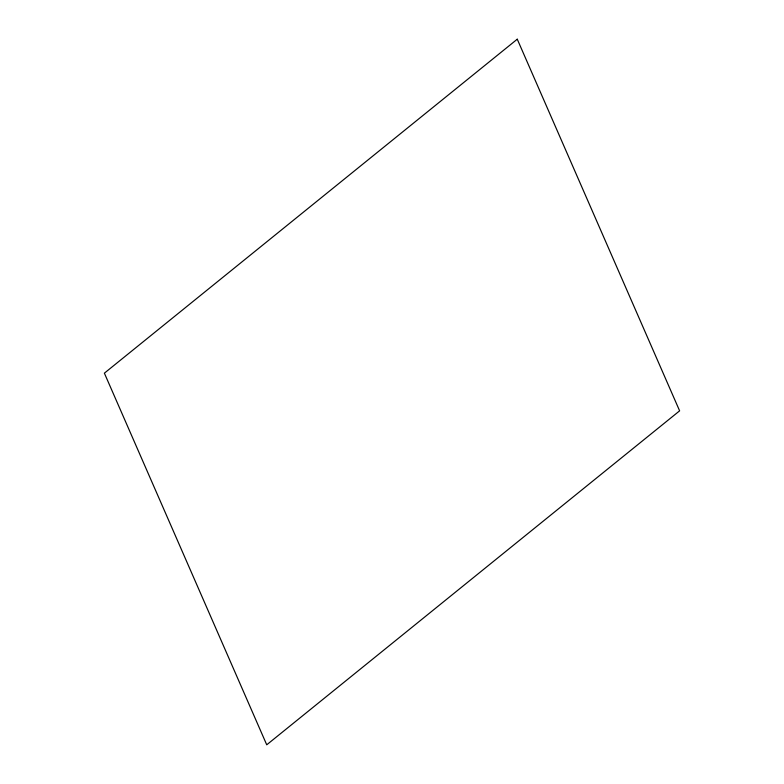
<?xml version="1.0" encoding="UTF-8"?>
<svg xmlns="http://www.w3.org/2000/svg" width="784" height="784" viewBox="0 0 784 784"><rect width="100%" height="100%" fill="white"/><g stroke="black" fill="none" stroke-linecap="round" stroke-linejoin="round"><path stroke-width="1.18" d="M517.264 39.2L104.38 373.164L266.736 744.8L679.62 410.836L517.264 39.2"/></g></svg>
